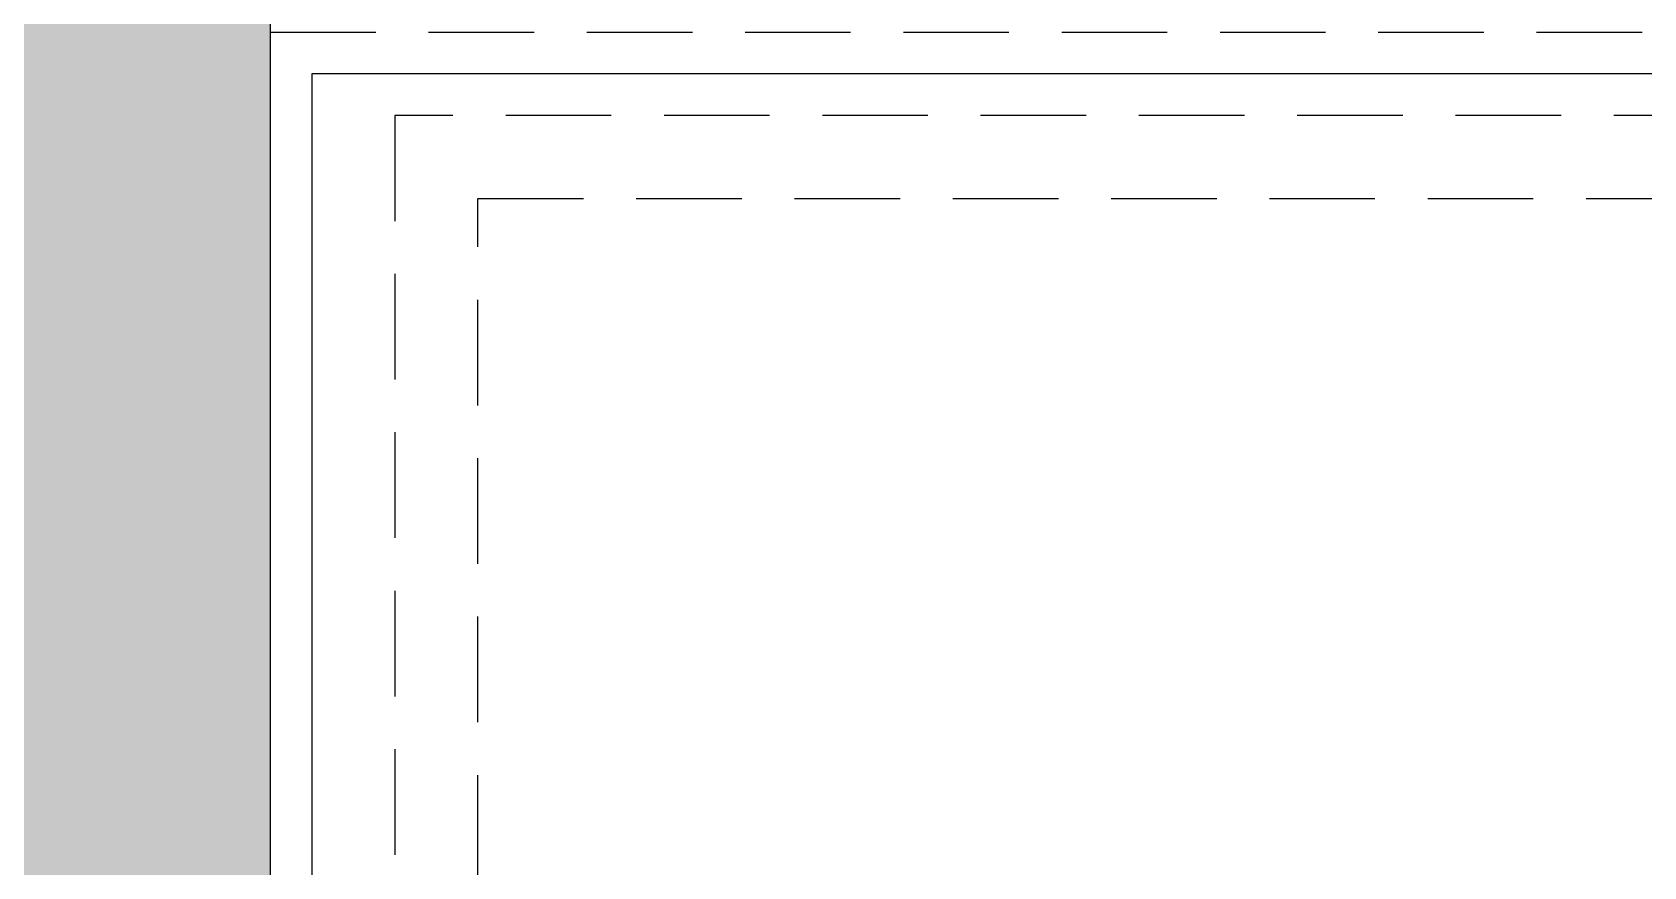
# Model space of a CAD drawing. Header units: inches. Extents: x 21 to 38546, y 13 to 15001.
# Drawn here: x 4682.4 to 4779.4, y 2506.9 to 2557.1 of the extents above; entities that cross this region are included whole.
import ezdxf

# ---------------------------------------------------------------- set-up
doc = ezdxf.new("R2010")
doc.units = ezdxf.units.IN
doc.header["$MEASUREMENT"] = 0
doc.linetypes.add('HIDDEN', pattern=[9.525, 6.35, -3.175])
for name, color, linetype, lineweight in [('Z_MİM_-KM-PATTERN-STRC', 8, 'Continuous', 25), ('Z_MİM_-KM-STRC-CONCRETE', 8, 'Continuous', 25), ('Z_MİM_-KM-STRS-HID', 8, 'HIDDEN', 25), ('Z_MİM_-KM-WALL-PLASTER', 8, 'Continuous', 25), ('Z_MİM_00', 8, 'Continuous', 25)]:
    doc.layers.add(name, color=color, linetype=linetype, lineweight=lineweight)

# ---------------------------------------------------------------- blocks, each defined once
blk = doc.blocks.new('-KM_Kolon_ZK')
at = {"layer": 'Z_MİM_-KM-PATTERN-STRC'}
blk.add_hatch(color=256, dxfattribs=at).paths.add_polyline_path([(1335.002, 1600.001), (1365.001, 1600.001), (1365.001, 1420.001), (1335.002, 1420.001)], flags=0)
at = {"layer": 'Z_MİM_-KM-STRC-CONCRETE'}
blk.add_lwpolyline([(1335.002, 1600.001), (1365.001, 1600.001), (1365.001, 1420.001), (1335.002, 1420.001)], close=True, dxfattribs=at)
blk = doc.blocks.new('-KM_Merdiven')
at = {"layer": 'Z_MİM_-KM-STRS-HID'}
blk.add_line((19999.753, 2575.032), (20589.751, 2575.032), dxfattribs=at)
blk.add_lwpolyline([(20012.255, 2400.197), (20012.252, 2565.032), (20577.254, 2565.032), (20577.254, 2110.032), (20582.261, 2110.032), (20582.251, 2570.032), (20007.255, 2570.032), (20007.255, 2402.612)], dxfattribs=at)

msp = doc.modelspace()

# ---------------------------------------------------------------- linework, layer by layer
at = {"layer": 'Z_MİM_-KM-WALL-PLASTER'}
msp.add_lwpolyline([(6814.258, 1859.584), (5339.258, 1859.583), (5339.258, 1944.584), (5359.257, 1944.582), (5359.257, 1879.583), (5569.257, 1879.583), (5569.257, 2559.61), (5444.256, 2559.61), (5444.256, 2089.583), (5284.258, 2089.583), (5284.257, 2554.583), (4699.257, 2554.583), (4699.257, 2089.583), (4644.258, 2089.583), (4644.258, 1859.583), (3041.758, 1859.583)], dxfattribs=at)

# ---------------------------------------------------------------- block references
at = {"layer": 'Z_MİM_-KM-STRC-CONCRETE'}
msp.add_blockref('-KM_Kolon_ZK', (3331.758, 982.083), dxfattribs=at)
at = {"layer": 'Z_MİM_00'}
msp.add_blockref('-KM_Merdiven', (-15302.994, -17.949), dxfattribs=at)

doc.saveas('drawing.dxf')
